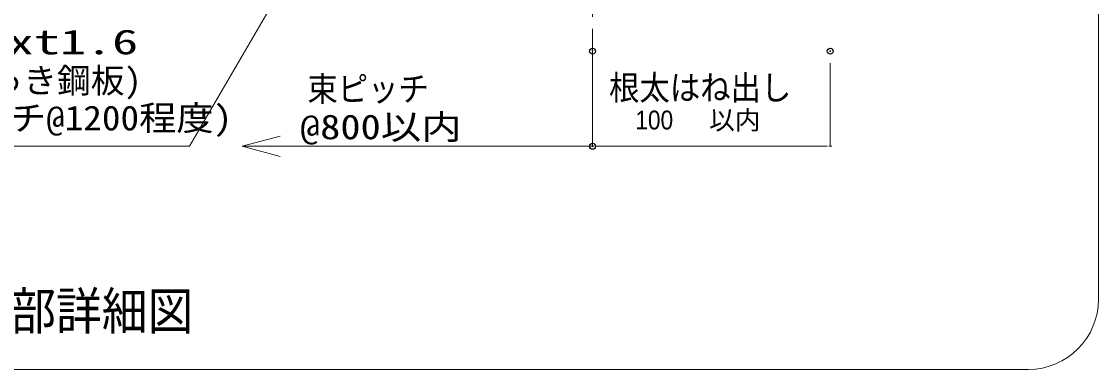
# Model space of a CAD drawing. Units: millimetres, scale not verified. Extents: x -4750 to 4750, y -3000 to 3000.
# Drawn here: x -1008.4 to -555.3, y -1556.8 to -1410.5 of the extents above; entities that cross this region are included whole.
import ezdxf
from ezdxf.enums import TextEntityAlignment as Align

# ---------------------------------------------------------------- set-up
doc = ezdxf.new("R2010")
doc.units = ezdxf.units.MM
doc.header["$LTSCALE"] = 5
doc.header["$PDMODE"] = 32
doc.header["$PDSIZE"] = 2.5
doc.linetypes.add('CHAIN1', pattern=[8, 5, -1, 1, -1])
for name, color, linetype, lineweight in [('0-3_一般', 7, 'Continuous', 9), ('0-4_0', 7, 'Continuous', 9), ('0-6_文字', 7, 'Continuous', 9), ('0-7_寸法', 7, 'Continuous', 9)]:
    doc.layers.add(name, color=color, linetype=linetype, lineweight=lineweight)
doc.layers.add('0-9_Defpoints', color=7, linetype='Continuous')
doc.styles.add('Osaka', font='')
doc.styles.add('ＭＳ ゴシック', font='')
doc.styles.get('Osaka').set_extended_font_data('Osaka')
doc.styles.get('ＭＳ ゴシック').set_extended_font_data('MS Gothic')

# ---------------------------------------------------------------- blocks, each defined once
blk = doc.blocks.new('_DOT')
at = {"layer": '0-4_0'}
for p, q in [((-10, 0), (-20, 0)), ((-5, 0), (5, 0))]:
    blk.add_line(p, q, dxfattribs=at)

msp = doc.modelspace()

# ---------------------------------------------------------------- linework, layer by layer
at = {"layer": '0-3_一般'}
for p, q in [((-555.311, -1210.187), (-555.311, -1527.321)), ((-584.786, -1556.796), (-1371.836, -1556.796))]:
    msp.add_line(p, q, dxfattribs=at)
at = {"layer": '0-3_一般', "linetype": 'CHAIN1'}
msp.add_line((-768.177, -1333.501), (-768.177, -1430.871), dxfattribs=at)
at = {"layer": '0-3_一般'}
msp.add_arc((-584.786, -1527.321), 29.475, 270, 0, dxfattribs=at)
at = {"layer": '0-6_文字'}
for q in [(-873.177, -1351.966), (-1099.98, -1462.933)]:
    msp.add_line((-937.702, -1462.933), q, dxfattribs=at)
at = {"layer": '0-7_寸法'}
for p, q in [((-768.177, -1427.933), (-768.177, -1462.933)), ((-668.177, -1427.933), (-668.177, -1462.933)), ((-768.177, -1462.933), (-915.56, -1462.933)), ((-670.681, -1462.933), (-765.674, -1462.933))]:
    msp.add_line(p, q, dxfattribs=at)
msp.add_lwpolyline([(-899.685, -1467.187), (-915.56, -1462.933), (-899.685, -1458.68)], dxfattribs=at)
at = {"layer": '0-9_Defpoints'}
for p in [(-768.177, -1422.933), (-668.177, -1422.933), (-768.177, -1462.933)]:
    msp.add_point(p, dxfattribs=at)

# ---------------------------------------------------------------- block references
at = {"layer": '0-7_寸法', "xscale": 0.1251862, "yscale": 0.1251862, "rotation": 180}
msp.add_blockref('_DOT', (-768.177, -1462.933), dxfattribs=at)
at = {"layer": '0-7_寸法', "xscale": 0.1251862, "yscale": 0.1251862}
msp.add_blockref('_DOT', (-668.177, -1462.933), dxfattribs=at)

# ---------------------------------------------------------------- texts
at = {"layer": '0-6_文字', "style": 'ＭＳ ゴシック'}
for s, height, width, p in [(':L-40x15xt1.6', 10.41, 1.55, (-1102.049, -1427.356)), ('\u3000(取付ピッチ@1200程度)', 10.45, 1.1, (-1099.98, -1459.379)), ('端部詳細図', 15.69, 0.9, (-1032.468, -1544.735))]:
    msp.add_text(s, height=height, dxfattribs=dict(at, width=width)).set_placement(p, align=Align.BOTTOM_LEFT)
msp.add_text('\u3000(高耐食めっき鋼板)', height=10.41, dxfattribs=at).set_placement((-1099.98, -1443.592), align=Align.BOTTOM_LEFT)
at = {"layer": '0-7_寸法'}
for s, height, style, width, p in [('根太はね出し', 10.41, 'ＭＳ ゴシック', 0.9, (-761.217, -1446.602)), ('束ピッチ', 10.41, 'ＭＳ ゴシック', 0.9, (-888.175, -1447.095)), ('@800以内', 10.41, 'ＭＳ ゴシック', 1.2, (-891.287, -1463.095)), ('100', 7.918, 'Osaka', 0.9, (-750.173, -1458.221))]:
    msp.add_text(s, height=height, dxfattribs=dict(at, style=style, width=width)).set_placement(p, align=Align.BOTTOM_LEFT)
at = {"layer": '0-7_寸法', "style": 'Osaka'}
msp.add_text('以内', height=7.918, dxfattribs=at).set_placement((-719.147, -1458.221), align=Align.BOTTOM_LEFT)

doc.saveas('drawing.dxf')
